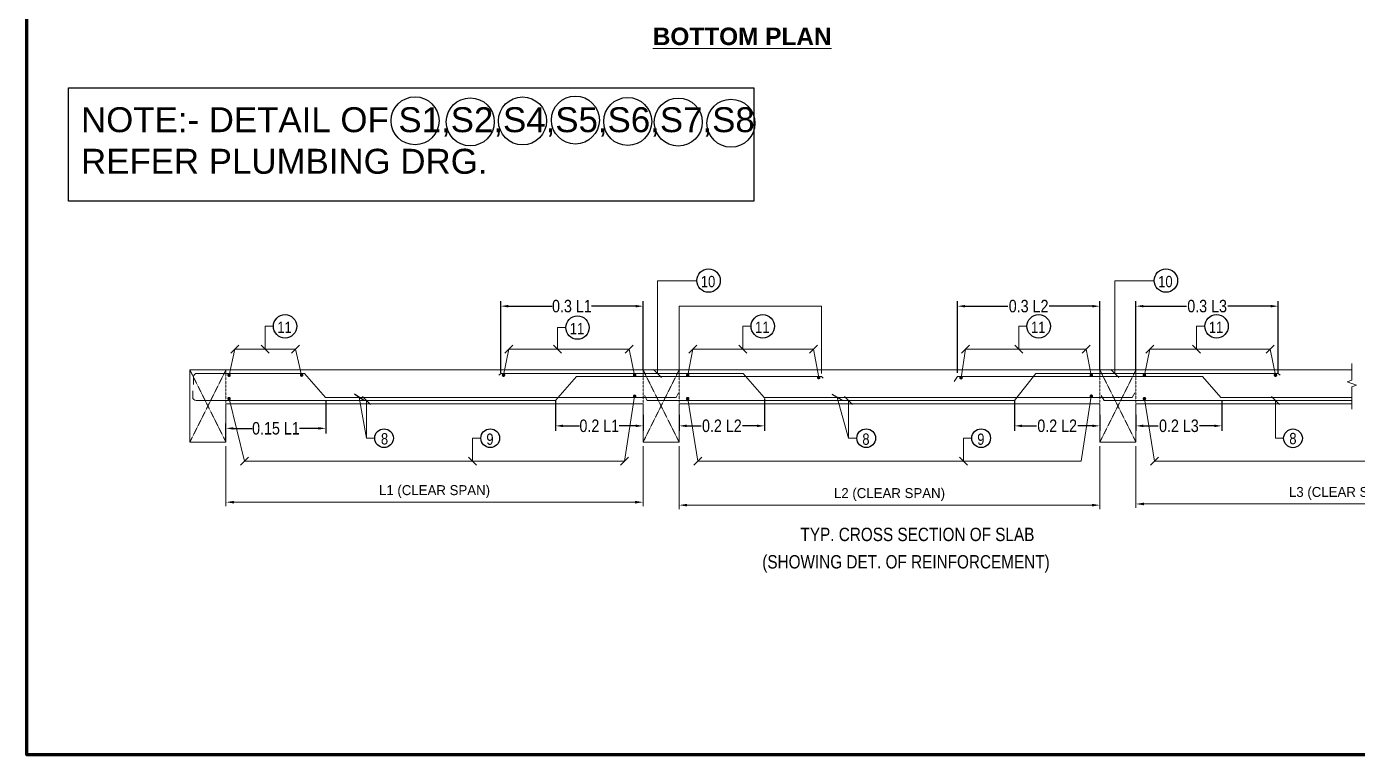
# Model space of a CAD drawing. Header units: inches. Extents: x -82712 to 364260, y -240815 to -94944.
# Drawn here: x -9960 to 16721, y -158444 to -143851 of the extents above; entities that cross this region are included whole.
import ezdxf
from ezdxf.enums import TextEntityAlignment as Align

# ---------------------------------------------------------------- set-up
doc = ezdxf.new("R2010")
doc.units = ezdxf.units.IN
doc.header["$MEASUREMENT"] = 0
doc.linetypes.add('DASHED', pattern=[0.75, 0.5, -0.25])
doc.layers.get('Defpoints').update_dxf_attribs({"color": 8})
doc.layers.add('2MM', color=8, linetype='Continuous', lineweight=20)
doc.layers.add('SECTION -  LINE - STR', color=3, linetype='Continuous', lineweight=20)
doc.layers.add('R.C.C. WALL - TANK', color=32, linetype='Continuous')
doc.layers.add('TITLE', color=7, linetype='Continuous')
doc.styles.add('ARIAL NARROW', font='ARIALN.TTF')
doc.styles.add('ROMANS', font='arial.ttf', dxfattribs={"width": 0.95})
doc.styles.get("Standard").update_dxf_attribs({"font": 'arial.ttf'})
doc.dimstyles.new('DIM 100', dxfattribs={"dimscale": 100, "dimtxt": 2, "dimasz": 1.6, "dimexe": 0.8, "dimexo": 0.8, "dimgap": 0.8, "dimtad": 1, "dimdec": 0, "dimzin": 0, "dimdsep": 46, "dimtxsty": 'ROMANS', "dimblk": 'OBLIQUE', "dimcen": 0, "dimdle": 1, "dimclrd": 110, "dimclre": 110, "dimclrt": 1, "dimadec": 0, "dimazin": 0, "dimtfac": 1, "dimtdec": 0, "dimtofl": 0, "dimtmove": 2, "dimatfit": 3, "dimldrblk": 'OBLIQUE', "dimfxl": 1, "dimtolj": 1, "dimtzin": 0, "dimlwd": 5, "dimlwe": 5, "dimarcsym": 0})
doc.dimstyles.new('GRID DIM', dxfattribs={"dimtxt": 0.35, "dimasz": 0.1, "dimexe": 0.1, "dimexo": 0.1, "dimgap": 0.09, "dimtad": 0, "dimdec": 0, "dimlfac": 1000, "dimzin": 0, "dimdsep": 46, "dimtxsty": 'Standard', "dimblk": 'OBLIQUE', "dimcen": 0.09, "dimclrd": 73, "dimclre": 73, "dimclrt": 1, "dimadec": 0, "dimazin": 0, "dimtfac": 1, "dimtdec": 0, "dimtofl": 0, "dimtmove": 1, "dimatfit": 3, "dimfxl": 1.25, "dimtolj": 1, "dimtzin": 0, "dimlwd": 13, "dimlwe": 13, "dimarcsym": 0})
doc.dimstyles.new('ISO-10', dxfattribs={"dimtxt": 125, "dimasz": 100, "dimexe": 30, "dimexo": 60, "dimgap": 30, "dimtad": 0, "dimdec": 0, "dimzin": 0, "dimdsep": 46, "dimtxsty": 'ARIAL NARROW', "dimcen": 0.09, "dimadec": 0, "dimazin": 0, "dimtfac": 1, "dimtdec": 0, "dimtofl": 0, "dimtmove": 0, "dimatfit": 3, "dimfxl": 1, "dimtolj": 1, "dimtzin": 0, "dimlwe": 13, "dimarcsym": 0})
doc.dimstyles.new('XYZ', dxfattribs={"dimtxt": 0.25, "dimasz": 0.15, "dimexe": 0.09, "dimexo": 0.0625, "dimgap": 0, "dimtad": 0, "dimdec": 0, "dimlfac": 1000, "dimzin": 0, "dimdsep": 46, "dimtxsty": 'Standard', "dimblk": 'OBLIQUE', "dimcen": 0.09, "dimclrd": 256, "dimclre": 256, "dimadec": 0, "dimazin": 0, "dimtfac": 1, "dimtdec": 0, "dimtofl": 0, "dimtmove": 1, "dimatfit": 3, "dimldrblk": 'OBLIQUE', "dimfxl": 1, "dimtolj": 1, "dimtzin": 0, "dimlwd": -1, "dimlwe": -1, "dimarcsym": 0})

# ---------------------------------------------------------------- blocks, each defined once
blk = doc.blocks.new('*D809')
at = {"layer": 'Defpoints', "color": 0, "ltscale": 200, "transparency": 16777216}
for p in [(4835, -151296), (3123, -151629), (4835, -151857)]:
    blk.add_point(p, dxfattribs=at)
at = {"layer": 'SECTION -  LINE - STR', "color": 0, "lineweight": -2, "ltscale": 200, "transparency": 16777216}
for p, q in [((4835, -151306), (4835, -151957)), ((3123, -151639), (3123, -151957)), ((3273, -151857), (3564, -151857)), ((4685, -151857), (4394, -151857))]:
    blk.add_line(p, q, dxfattribs=at)
at = {"layer": 'SECTION -  LINE - STR', "color": 0, "ltscale": 200, "transparency": 16777216}
for points in [[(3273, -151832), (3273, -151882), (3123, -151857)], [(4685, -151832), (4685, -151882), (4835, -151857)]]:
    blk.add_solid(points, dxfattribs=at)
at = {"layer": 'SECTION -  LINE - STR', "color": 0, "ltscale": 200, "transparency": 16777216, "insert": (3979, -151857), "char_height": 250, "attachment_point": 5, "style": 'ARIAL NARROW'}
blk.add_mtext('\\A1;0.2 L2', dxfattribs=at)
blk = doc.blocks.new('*D810')
at = {"layer": 'Defpoints', "color": 0, "ltscale": 200, "transparency": 16777216}
for p in [(644, -151346), (2400, -151629), (644, -151857)]:
    blk.add_point(p, dxfattribs=at)
at = {"layer": 'SECTION -  LINE - STR', "color": 0, "lineweight": -2, "ltscale": 200, "transparency": 16777216}
for p, q in [((644, -151356), (644, -151957)), ((2400, -151639), (2400, -151957)), ((794, -151857), (1126, -151857)), ((2250, -151857), (1918, -151857))]:
    blk.add_line(p, q, dxfattribs=at)
at = {"layer": 'SECTION -  LINE - STR', "color": 0, "ltscale": 200, "transparency": 16777216}
for points in [[(794, -151832), (794, -151882), (644, -151857)], [(2250, -151832), (2250, -151882), (2400, -151857)]]:
    blk.add_solid(points, dxfattribs=at)
at = {"layer": 'SECTION -  LINE - STR', "color": 0, "ltscale": 200, "transparency": 16777216, "insert": (1522, -151857), "char_height": 250, "attachment_point": 5, "style": 'ARIAL NARROW'}
blk.add_mtext('\\A1;0.2 L1', dxfattribs=at)
blk = doc.blocks.new('*D812')
at = {"layer": 'Defpoints', "color": 0, "transparency": 16777216}
for p in [(12280, -152183), (20643, -152183), (12280, -153423)]:
    blk.add_point(p, dxfattribs=at)
at = {"layer": 'SECTION -  LINE - STR', "color": 110, "linetype": 'Continuous', "lineweight": 5, "transparency": 16777216}
for p, q in [((12280, -152263), (12280, -153503)), ((20643, -152263), (20643, -153503)), ((20483, -153423), (12440, -153423))]:
    blk.add_line(p, q, dxfattribs=at)
at = {"layer": 'SECTION -  LINE - STR', "color": 110, "transparency": 16777216}
for points in [[(12440, -153396), (12440, -153449), (12280, -153423)], [(20483, -153396), (20483, -153449), (20643, -153423)]]:
    blk.add_solid(points, dxfattribs=at)
at = {"layer": 'SECTION -  LINE - STR', "color": 1, "transparency": 16777216, "insert": (16462, -153212), "char_height": 200, "attachment_point": 5, "style": 'ROMANS'}
blk.add_mtext('\\A1;L3 (CLEAR SPAN)', dxfattribs=at)
blk = doc.blocks.new('*D813')
at = {"layer": 'Defpoints', "color": 0, "ltscale": 200, "transparency": 16777216}
for p in [(8702, -149457), (11557, -150734), (8702, -150805)]:
    blk.add_point(p, dxfattribs=at)
at = {"layer": 'SECTION -  LINE - STR', "color": 0, "lineweight": -2, "ltscale": 200, "transparency": 16777216}
for p, q in [((8702, -150795), (8702, -149357)), ((11557, -150724), (11557, -149357)), ((8852, -149457), (9714, -149457)), ((11407, -149457), (10544, -149457))]:
    blk.add_line(p, q, dxfattribs=at)
at = {"layer": 'SECTION -  LINE - STR', "color": 0, "ltscale": 200, "transparency": 16777216}
for points in [[(8852, -149432), (8852, -149482), (8702, -149457)], [(11407, -149432), (11407, -149482), (11557, -149457)]]:
    blk.add_solid(points, dxfattribs=at)
at = {"layer": 'SECTION -  LINE - STR', "color": 0, "ltscale": 200, "transparency": 16777216, "insert": (10129, -149457), "char_height": 250, "attachment_point": 5, "style": 'ARIAL NARROW'}
blk.add_mtext('\\A1;0.3 L2', dxfattribs=at)
blk = doc.blocks.new('*D814')
at = {"layer": 'Defpoints', "color": 0, "ltscale": 200, "transparency": 16777216}
for p in [(9845, -151346), (11557, -151629), (9845, -151857)]:
    blk.add_point(p, dxfattribs=at)
at = {"layer": 'SECTION -  LINE - STR', "color": 0, "lineweight": -2, "ltscale": 200, "transparency": 16777216}
for p, q in [((9845, -151356), (9845, -151957)), ((11557, -151639), (11557, -151957)), ((9995, -151857), (10286, -151857)), ((11407, -151857), (11116, -151857))]:
    blk.add_line(p, q, dxfattribs=at)
at = {"layer": 'SECTION -  LINE - STR', "color": 0, "ltscale": 200, "transparency": 16777216}
for points in [[(9995, -151832), (9995, -151882), (9845, -151857)], [(11407, -151832), (11407, -151882), (11557, -151857)]]:
    blk.add_solid(points, dxfattribs=at)
at = {"layer": 'SECTION -  LINE - STR', "color": 0, "ltscale": 200, "transparency": 16777216, "insert": (10701, -151857), "char_height": 250, "attachment_point": 5, "style": 'ARIAL NARROW'}
blk.add_mtext('\\A1;0.2 L2', dxfattribs=at)
blk = doc.blocks.new('*D815')
at = {"layer": 'Defpoints', "color": 0, "ltscale": 200, "transparency": 16777216}
for p in [(14004, -151346), (12280, -151629), (14004, -151857)]:
    blk.add_point(p, dxfattribs=at)
at = {"layer": 'SECTION -  LINE - STR', "color": 0, "lineweight": -2, "ltscale": 200, "transparency": 16777216}
for p, q in [((14004, -151356), (14004, -151957)), ((12280, -151639), (12280, -151957)), ((12430, -151857), (12726, -151857)), ((13854, -151857), (13558, -151857))]:
    blk.add_line(p, q, dxfattribs=at)
at = {"layer": 'SECTION -  LINE - STR', "color": 0, "ltscale": 200, "transparency": 16777216}
for points in [[(12430, -151832), (12430, -151882), (12280, -151857)], [(13854, -151832), (13854, -151882), (14004, -151857)]]:
    blk.add_solid(points, dxfattribs=at)
at = {"layer": 'SECTION -  LINE - STR', "color": 0, "ltscale": 200, "transparency": 16777216, "insert": (13142, -151857), "char_height": 250, "attachment_point": 5, "style": 'ARIAL NARROW'}
blk.add_mtext('\\A1;0.2 L3', dxfattribs=at)
blk = doc.blocks.new('*D803')
at = {"layer": 'Defpoints', "color": 0, "ltscale": 200, "transparency": 16777216}
for p in [(-3962, -151346), (-3962, -151907), (-5963, -152183)]:
    blk.add_point(p, dxfattribs=at)
at = {"layer": 'SECTION -  LINE - STR', "color": 0, "lineweight": -2, "ltscale": 200, "transparency": 16777216}
for p, q in [((-3962, -151356), (-3962, -152007)), ((-5963, -152173), (-5963, -151807)), ((-5813, -151907), (-5438, -151907)), ((-4112, -151907), (-4487, -151907))]:
    blk.add_line(p, q, dxfattribs=at)
at = {"layer": 'SECTION -  LINE - STR', "color": 0, "ltscale": 200, "transparency": 16777216}
for points in [[(-5813, -151882), (-5813, -151932), (-5963, -151907)], [(-4112, -151882), (-4112, -151932), (-3962, -151907)]]:
    blk.add_solid(points, dxfattribs=at)
at = {"layer": 'SECTION -  LINE - STR', "color": 0, "ltscale": 200, "transparency": 16777216, "insert": (-4962, -151907), "char_height": 250, "attachment_point": 5, "style": 'ARIAL NARROW'}
blk.add_mtext('\\A1;0.15 L1', dxfattribs=at)
blk = doc.blocks.new('*D804')
at = {"layer": 'Defpoints', "color": 0, "transparency": 16777216}
for p in [(-5963, -152183), (2400, -152183), (2400, -153387)]:
    blk.add_point(p, dxfattribs=at)
at = {"layer": 'SECTION -  LINE - STR', "color": 110, "linetype": 'Continuous', "lineweight": 5, "transparency": 16777216}
for p, q in [((-5963, -152263), (-5963, -153467)), ((2400, -152263), (2400, -153467)), ((-5803, -153387), (2240, -153387))]:
    blk.add_line(p, q, dxfattribs=at)
at = {"layer": 'SECTION -  LINE - STR', "color": 110, "transparency": 16777216}
for points in [[(-5803, -153361), (-5803, -153414), (-5963, -153387)], [(2240, -153361), (2240, -153414), (2400, -153387)]]:
    blk.add_solid(points, dxfattribs=at)
at = {"layer": 'SECTION -  LINE - STR', "color": 1, "transparency": 16777216, "insert": (-1782, -153176), "char_height": 200, "attachment_point": 5, "style": 'ROMANS'}
blk.add_mtext('\\A1;L1 (CLEAR SPAN)', dxfattribs=at)
blk = doc.blocks.new('*D805')
at = {"layer": 'Defpoints', "color": 0, "ltscale": 200, "transparency": 16777216}
for p in [(-455, -149457), (2400, -150734), (-455, -150805)]:
    blk.add_point(p, dxfattribs=at)
at = {"layer": 'SECTION -  LINE - STR', "color": 0, "lineweight": -2, "ltscale": 200, "transparency": 16777216}
for p, q in [((-455, -150795), (-455, -149357)), ((2400, -150724), (2400, -149357)), ((-305, -149457), (576, -149457)), ((2250, -149457), (1368, -149457))]:
    blk.add_line(p, q, dxfattribs=at)
at = {"layer": 'SECTION -  LINE - STR', "color": 0, "ltscale": 200, "transparency": 16777216}
for points in [[(-305, -149432), (-305, -149482), (-455, -149457)], [(2250, -149432), (2250, -149482), (2400, -149457)]]:
    blk.add_solid(points, dxfattribs=at)
at = {"layer": 'SECTION -  LINE - STR', "color": 0, "ltscale": 200, "transparency": 16777216, "insert": (972, -149457), "char_height": 250, "attachment_point": 5, "style": 'ARIAL NARROW'}
blk.add_mtext('\\A1;0.3 L1', dxfattribs=at)
blk = doc.blocks.new('_Oblique')
at = {"layer": '2MM', "color": 0, "lineweight": -2}
blk.add_line((-0.5, -0.5), (0.5, 0.5), dxfattribs=at)
blk = doc.blocks.new('*D806')
at = {"layer": 'Defpoints', "color": 0, "transparency": 16777216}
for p in [(5978, -149455), (3123, -150734), (5978, -150805)]:
    blk.add_point(p, dxfattribs=at)
at = {"layer": 'SECTION -  LINE - STR', "color": 73, "linetype": 'Continuous', "lineweight": 13, "transparency": 16777216}
for p, q in [((3123, -150734), (3123, -149455)), ((3123, -149455), (4550, -149455)), ((5978, -149455), (4551, -149455)), ((5978, -150805), (5978, -149455))]:
    blk.add_line(p, q, dxfattribs=at)
at = {"layer": 'SECTION -  LINE - STR', "color": 73, "lineweight": 13, "transparency": 16777216, "xscale": 0.1, "yscale": 0.1, "zscale": 0.1, "rotation": 180}
blk.add_blockref('_Oblique', (3123, -149455), dxfattribs=at)
at = {"layer": 'SECTION -  LINE - STR', "color": 73, "lineweight": 13, "transparency": 16777216, "xscale": 0.1, "yscale": 0.1, "zscale": 0.1}
blk.add_blockref('_Oblique', (5978, -149455), dxfattribs=at)
at = {"layer": 'SECTION -  LINE - STR', "color": 1, "transparency": 16777216, "insert": (4551, -149455), "char_height": 0.35, "attachment_point": 5}
blk.add_mtext('\\A1;0.3 L2', dxfattribs=at)
blk = doc.blocks.new('*D807')
at = {"layer": 'Defpoints', "color": 0, "ltscale": 200, "transparency": 16777216}
for p in [(15135, -149457), (12280, -150734), (15135, -150805)]:
    blk.add_point(p, dxfattribs=at)
at = {"layer": 'SECTION -  LINE - STR', "color": 0, "lineweight": -2, "ltscale": 200, "transparency": 16777216}
for p, q in [((12280, -150724), (12280, -149357)), ((15135, -150795), (15135, -149357)), ((12430, -149457), (13292, -149457)), ((14985, -149457), (14123, -149457))]:
    blk.add_line(p, q, dxfattribs=at)
at = {"layer": 'SECTION -  LINE - STR', "color": 0, "ltscale": 200, "transparency": 16777216}
for points in [[(12430, -149432), (12430, -149482), (12280, -149457)], [(14985, -149432), (14985, -149482), (15135, -149457)]]:
    blk.add_solid(points, dxfattribs=at)
at = {"layer": 'SECTION -  LINE - STR', "color": 0, "ltscale": 200, "transparency": 16777216, "insert": (13708, -149457), "char_height": 250, "attachment_point": 5, "style": 'ARIAL NARROW'}
blk.add_mtext('\\A1;0.3 L3', dxfattribs=at)
blk = doc.blocks.new('*D808')
at = {"layer": 'Defpoints', "color": 0, "transparency": 16777216}
for p in [(3123, -152183), (11557, -152183), (3123, -153447)]:
    blk.add_point(p, dxfattribs=at)
at = {"layer": 'SECTION -  LINE - STR', "color": 110, "linetype": 'Continuous', "lineweight": 5, "transparency": 16777216}
for p, q in [((3123, -152263), (3123, -153527)), ((11557, -152263), (11557, -153527)), ((11397, -153447), (3283, -153447))]:
    blk.add_line(p, q, dxfattribs=at)
at = {"layer": 'SECTION -  LINE - STR', "color": 110, "transparency": 16777216}
for points in [[(3283, -153420), (3283, -153473), (3123, -153447)], [(11397, -153420), (11397, -153473), (11557, -153447)]]:
    blk.add_solid(points, dxfattribs=at)
at = {"layer": 'SECTION -  LINE - STR', "color": 1, "transparency": 16777216, "insert": (7340, -153235), "char_height": 200, "attachment_point": 5, "style": 'ROMANS'}
blk.add_mtext('\\A1;L2 (CLEAR SPAN)', dxfattribs=at)

msp = doc.modelspace()

# ---------------------------------------------------------------- linework, layer by layer
at = {"color": 3}
msp.add_lwpolyline([(-9122.2743, -145081.5384), (4621.8961, -145081.5384), (4621.8961, -147353.1468), (-9122.2743, -147353.1468)], close=True, dxfattribs=at)
at = {"layer": 'R.C.C. WALL - TANK'}
for centre in [(-2172.9447, -145739.5965), (-1065.5252, -145761.7187), (-18.0145, -145742.1392), (1041.3831, -145724.4652), (2090.6555, -145753.3629), (3105.2715, -145765.3878), (4162.0155, -145787.6086)]:
    msp.add_circle(centre, 481.0947, dxfattribs=at)
at = {"layer": 'SECTION -  LINE - STR'}
for p, q in [((-5901.2712, -150841.3584), (-5787.499, -150320.4514)), ((-4447.0618, -150839.375), (-4569.7807, -150320.4514)), ((-397.9533, -150839.375), (-293.3962, -150320.4514)), ((2228.0966, -150839.375), (2123.5395, -150320.4514)), ((3294.8642, -150839.375), (3399.4213, -150320.4514)), ((5920.9141, -150888.8114), (5816.3571, -150320.4514)), ((8775.0584, -150892.0467), (8863.674, -150320.4514)), ((11385.1669, -150839.375), (11280.6098, -150320.4514)), ((12451.9345, -150839.375), (12556.4916, -150320.4514)), ((15077.9844, -150839.375), (14973.4273, -150320.4514)), ((-6686.5017, -152182.622), (-6686.5017, -150734.3003)), ((-6686.5017, -150734.3003), (2761.4804, -150734.3003)), ((2761.4804, -150734.3003), (16608.4826, -150734.3003)), ((-6611.5414, -151026.1675), (-6611.5414, -150871.9305)), ((-6544.5579, -150804.947), (-4388.1942, -150804.947)), ((-3970.2425, -151286.1832), (-4388.1942, -150804.947)), ((-493.898, -150843.4176), (-455.4274, -150804.947)), ((-455.4274, -150804.947), (4408.7859, -150804.947)), ((643.6713, -151346.3357), (1064.5993, -150865.0994)), ((1064.5993, -150865.0994), (5978.3883, -150865.0994)), ((4826.7376, -151286.1832), (4408.7859, -150804.947)), ((5978.3883, -150865.0994), (6008.6435, -150900.6763)), ((8701.6428, -150865.0994), (8634.0675, -150965.3762)), ((13618.0982, -150865.0994), (8701.6428, -150865.0994)), ((9844.5673, -151346.3357), (10271.2452, -150804.947)), ((15135.4585, -150804.947), (10271.2452, -150804.947)), ((13983.8078, -151286.1832), (13618.0982, -150865.0994)), ((15173.9291, -150843.4176), (15135.4585, -150804.947)), ((16515.3146, -150975.7815), (16608.4826, -150941.8711)), ((16701.6507, -151043.6023), (16515.3146, -150975.7815)), ((-6630.4797, -151279.3521), (-6630.4797, -151153.0448)), ((2229.254, -151262.9874), (2027.8532, -152564.4281)), ((2426.7728, -151247.679), (2481.4666, -151346.3357)), ((3110.6329, -151197.5741), (3061.5093, -151286.1832)), ((11386.3243, -151261.3154), (11184.9235, -152564.4281)), ((11586.6959, -151247.679), (11641.3897, -151346.3357)), ((12256.1111, -151197.5741), (12206.9875, -151286.1832)), ((16608.4826, -151077.5127), (16701.6507, -151043.6023)), ((-6563.4962, -151346.3357), (643.6713, -151346.3357)), ((-5963.3846, -151416.9823), (-5963.3846, -152182.622)), ((-5963.3846, -151416.9823), (2399.9219, -151416.9823)), ((-5901.2712, -151310.8127), (-5591.3159, -152564.4281)), ((-3970.2425, -151286.1832), (3061.5093, -151286.1832)), ((2399.9219, -152182.622), (2399.9219, -151416.9823)), ((2481.4666, -151346.3357), (9844.5673, -151346.3357)), ((11556.9921, -151416.9823), (3123.039, -151416.9823)), ((3123.039, -151416.9823), (3123.039, -152182.622)), ((3293.7068, -151311.9077), (3495.1076, -152564.4281)), ((4826.7376, -151286.1832), (12206.9875, -151286.1832)), ((11556.9921, -151416.9823), (11556.9921, -152182.622)), ((11641.3897, -151346.3357), (16608.4826, -151346.3357)), ((12280.1092, -152182.622), (12280.1092, -151416.9823)), ((16608.4826, -151416.9823), (12280.1092, -151416.9823)), ((12450.7771, -151311.9077), (12652.1779, -152564.4281)), ((16608.4826, -151286.1832), (13983.8078, -151286.1832)), ((-5963.3846, -152182.622), (-6686.5017, -152182.622)), ((3123.039, -152182.622), (2399.9219, -152182.622)), ((11556.9921, -152182.622), (12280.1092, -152182.622))]:
    msp.add_line(p, q, dxfattribs=at)
at = {"layer": 'SECTION -  LINE - STR', "linetype": 'DASHED'}
for p, q in [((-5963.3846, -150734.3003), (-6686.5017, -152182.622)), ((-6686.5017, -150734.3003), (-5963.3846, -152182.622)), ((-5963.3846, -151416.9823), (-5963.3846, -150734.3003)), ((2399.9219, -150734.3003), (3123.039, -152182.622)), ((3123.039, -150734.3003), (2399.9219, -152182.622)), ((2399.9219, -151416.9823), (2399.9219, -150734.3003)), ((3123.039, -151416.9823), (3123.039, -150734.3003)), ((11556.9921, -150734.3003), (12280.1092, -152182.622)), ((12280.1092, -150734.3003), (11556.9921, -152182.622)), ((11556.9921, -151416.9823), (11556.9921, -150734.3003)), ((12280.1092, -151416.9823), (12280.1092, -150734.3003))]:
    msp.add_line(p, q, dxfattribs=at)
at = {"layer": 'SECTION -  LINE - STR', "linetype": 'Continuous'}
for points in [[(16608.4826, -150941.8711), (16608.4826, -150604.8292)], [(16608.4826, -151523.3313), (16608.4826, -151077.5127)]]:
    msp.add_lwpolyline(points, dxfattribs=at)
at = {"layer": 'SECTION -  LINE - STR', "const_width": 35.3233}
for points in [[(-5918.9329, -150841.3584, 1), (-5883.6095, -150841.3584, 1)], [(-4464.7235, -150839.375, 1), (-4429.4001, -150839.375, 1)], [(-415.615, -150839.375, 1), (-380.2916, -150839.375, 1)], [(2211.5923, -150839.375, 1), (2246.9157, -150839.375, 1)], [(3311.3685, -150839.375, -1), (3276.0452, -150839.375, -1)], [(5938.5758, -150888.8114, -1), (5903.2525, -150888.8114, -1)], [(8757.3967, -150892.0467, 1), (8792.72, -150892.0467, 1)], [(11368.6626, -150839.375, 1), (11403.9859, -150839.375, 1)], [(12468.4388, -150839.375, -1), (12433.1154, -150839.375, -1)], [(15095.6461, -150839.375, -1), (15060.3227, -150839.375, -1)], [(-5918.9329, -151310.8127, -1), (-5883.6095, -151310.8127, -1)], [(2211.5923, -151262.9874, -1), (2246.9157, -151262.9874, -1)], [(3311.3685, -151311.9077, 1), (3276.0452, -151311.9077, 1)], [(11368.6626, -151261.3154, -1), (11403.9859, -151261.3154, -1)], [(12468.4388, -151311.9077, 1), (12433.1154, -151311.9077, 1)]]:
    msp.add_lwpolyline(points, format="xyb", close=True, dxfattribs=at)
at = {"layer": 'SECTION -  LINE - STR', "lineweight": -3}
for centre, radius in [((3712.0897, -148943.9824), 234.6826), ((12881.5944, -148943.9824), 234.6826), ((-4778.8664, -149860.5165), 234.6826), ((1084.6704, -149886.8281), 234.6826), ((4798.9242, -149860.5165), 234.6826), ((10330.8807, -149860.5165), 234.6826), ((13896.9654, -149860.5165), 234.6826), ((-2794.2479, -152104.4932), 187.7461), ((-664.9382, -152104.4932), 187.7461), ((6873.2252, -152104.4932), 187.7461), ((9176.8563, -152104.4932), 187.7461), ((15429.3239, -152106.6483), 187.7461)]:
    msp.add_circle(centre, radius, dxfattribs=at)
at = {"layer": 'SECTION -  LINE - STR'}
for centre, start, end in [((-6544.5579, -150871.9305), 90, 180), ((-6563.4962, -151279.3521), 180, 270)]:
    msp.add_arc(centre, 66.9835, start, end, dxfattribs=at)
at = {"layer": 'TITLE', "color": 125, "lineweight": 100}
msp.add_lwpolyline([(-9960.2533, -113199.2064), (-9960.2533, -158444.083), (54098.5702, -158444.083), (54098.5702, -113199.2064)], close=True, dxfattribs=at)
msp.add_lwpolyline([(-9960.2533, -113199.2064), (-9960.2533, -158444.083), (54098.5702, -158444.083), (54098.5702, -113199.2064)], close=True, dxfattribs=at)

# ---------------------------------------------------------------- texts
at = {"layer": 'R.C.C. WALL - TANK', "insert": (-8869.3779, -145467.9901), "char_height": 500, "width": 15259.397437, "attachment_point": 1}
msp.add_mtext('NOTE:- DETAIL OF S1,S2,S4,S5,S6,S7,S8 REFER PLUMBING DRG.', dxfattribs=at)
at = {"layer": 'SECTION -  LINE - STR', "style": 'ARIAL NARROW'}
for s, height, p in [('10', 226.06938, (3702.4622, -148962.7546)), ('10', 226.06938, (12871.9668, -148962.7546)), ('11', 226.06938, (-4788.4939, -149879.2887)), ('11', 226.06938, (1075.0429, -149905.6002)), ('11', 226.06938, (4789.2966, -149879.2887)), ('11', 226.06938, (10321.2531, -149879.2887)), ('11', 226.06938, (13887.3379, -149879.2887)), ('8', 226.0694, (-2784.0176, -152116.3329)), ('9', 226.0694, (-670.3191, -152123.2654)), ('8', 226.0694, (6867.8443, -152123.2654)), ('9', 226.0694, (9171.4754, -152123.2654)), ('8', 226.0694, (15428.1476, -152111.4179)), ('TYP. CROSS SECTION OF SLAB', 267.934076, (7900.0042, -154033.1268))]:
    msp.add_text(s, height=height, dxfattribs=at).set_placement(p, align=Align.MIDDLE)
msp.add_text('(SHOWING DET. OF REINFORCEMENT)', height=267.934076, dxfattribs=at).set_placement((4788.9138, -154716.6843))
at = {"layer": 'SECTION -  LINE - STR', "insert": (2593.3691, -143871.2912), "char_height": 350, "attachment_point": 1}
msp.add_mtext_dynamic_manual_height_columns('{\\fArial|b1|i0|c0|p34;\\LBOTTOM PLAN}', width=4473.40321, gutter_width=2327.2892, heights=[0], dxfattribs=at)

# ---------------------------------------------------------------- dimensions: what is measured, and where the dimension line sits
at = {"layer": 'SECTION -  LINE - STR', "ltscale": 200}
dim = msp.add_linear_dim(base=(-455.4274, -149457.3277), p1=(2399.9219, -150734.3003), p2=(-455.4274, -150804.947), angle=180, text='0.3 L1', dimstyle='ISO-10', override={"dimtxt": 250, "dimasz": 150, "dimexe": 100, "dimexo": 10, "dimdle": 100, "dimtmove": 2, "dimlwe": 65534}, dxfattribs=at)
dim.commit()
dim.dimension.update_dxf_attribs({"geometry": '*D805', "text_midpoint": (972.2472, -149457.3277), "dimtype": 160})
for base, p1, p2, text, picture, middle in [((8701.6428, -149457.3277), (11556.9921, -150734.3003), (8701.6428, -150804.947), '0.3 L2', '*D813', (10129.3175, -149457.3277)), ((643.6713, -151857.4216), (2399.9219, -151628.9224), (643.6713, -151346.3357), '0.2 L1', '*D810', (1521.7966, -151857.4216)), ((9844.5673, -151857.4216), (11556.9921, -151628.9224), (9844.5673, -151346.3357), '0.2 L2', '*D814', (10700.7797, -151857.4216))]:
    dim = msp.add_linear_dim(base=base, p1=p1, p2=p2, angle=180, text=text, dimstyle='ISO-10', override={"dimtxt": 250, "dimasz": 150, "dimexe": 100, "dimexo": 10, "dimdle": 100, "dimtmove": 2, "dimlwe": 65534}, dxfattribs=at)
    dim.commit()
    dim.dimension.update_dxf_attribs({"geometry": picture, "text_midpoint": middle})
for base, p1, p2, text, picture, middle in [((15135.4585, -149457.3277), (12280.1092, -150734.3003), (15135.4585, -150804.947), '0.3 L3', '*D807', (13707.7839, -149457.3277)), ((-3961.5163, -151906.8742), (-5963.3846, -152182.622), (-3961.5163, -151346.3357), '0.15 L1', '*D803', (-4962.4504, -151906.8742)), ((4835.4638, -151857.4216), (3123.039, -151628.9224), (4835.4638, -151296.2308), '0.2 L2', '*D809', (3979.2514, -151857.4216)), ((14003.8882, -151857.4216), (12280.1092, -151628.9224), (14003.8882, -151346.3357), '0.2 L3', '*D815', (13141.9987, -151857.4216))]:
    dim = msp.add_linear_dim(base=base, p1=p1, p2=p2, text=text, dimstyle='ISO-10', override={"dimtxt": 250, "dimasz": 150, "dimexe": 100, "dimexo": 10, "dimdle": 100, "dimtmove": 2, "dimlwe": 65534}, dxfattribs=at)
    dim.commit()
    dim.dimension.update_dxf_attribs({"geometry": picture, "text_midpoint": middle})
at = {"layer": 'SECTION -  LINE - STR'}
for base, p1, p2, text, dimstyle, picture, middle in [((5978.3883, -149454.8848), (3123.039, -150734.3003), (5978.3883, -150804.947), '0.3 L2', 'GRID DIM', '*D806', (4550.7136, -149454.8848)), ((2399.9219, -153387.3599), (-5963.3846, -152182.622), (2399.9219, -152182.622), 'L1 (CLEAR SPAN)', 'DIM 100', '*D804', (-1781.7314, -153176.2548))]:
    dim = msp.add_linear_dim(base=base, p1=p1, p2=p2, text=text, dimstyle=dimstyle, dxfattribs=at)
    dim.commit()
    dim.dimension.update_dxf_attribs({"geometry": picture, "text_midpoint": middle})
for base, p1, p2, text, picture, middle in [((3123.039, -153446.5002), (11556.9921, -152182.622), (3123.039, -152182.622), 'L2 (CLEAR SPAN)', '*D808', (7340.0156, -153235.3951)), ((12280.1092, -153422.6164), (20643.4157, -152182.622), (12280.1092, -152182.622), 'L3 (CLEAR SPAN)', '*D812', (16461.7625, -153211.5113))]:
    dim = msp.add_linear_dim(base=base, p1=p1, p2=p2, angle=180, text=text, dimstyle='DIM 100', dxfattribs=at)
    dim.commit()
    dim.dimension.update_dxf_attribs({"geometry": picture, "text_midpoint": middle})

# ---------------------------------------------------------------- leaders
for points, dimstyle in [([(2689.0852, -150804.947), (2689.0852, -148948.4088), (3477.4488, -148948.4088)], 'DIM 100'), ([(11858.5899, -150804.947), (11858.5899, -148948.4088), (12646.9535, -148948.4088)], 'DIM 100'), ([(-5178.6399, -150320.4514), (-5178.6399, -149860.5165), (-5013.549, -149860.5165)], 'DIM 100'), ([(684.897, -150320.4514), (684.897, -149886.8281), (849.9878, -149886.8281)], 'DIM 100'), ([(4399.1507, -150320.4514), (4399.1507, -149860.5165), (4564.2416, -149860.5165)], 'DIM 100'), ([(9931.1072, -150320.4514), (9931.1072, -149860.5165), (10096.1981, -149860.5165)], 'DIM 100'), ([(13497.1919, -150320.4514), (13497.1919, -149860.5165), (13662.2828, -149860.5165)], 'DIM 100'), ([(-4569.7807, -150320.4514), (-5787.499, -150320.4514)], 'DIM 100'), ([(-5787.499, -150320.4514), (-4569.7807, -150320.4514)], 'DIM 100'), ([(2123.5395, -150320.4514), (-293.3962, -150320.4514)], 'DIM 100'), ([(-293.3962, -150320.4514), (2123.5395, -150320.4514)], 'DIM 100'), ([(5816.3571, -150320.4514), (3399.4213, -150320.4514)], 'DIM 100'), ([(3399.4213, -150320.4514), (5816.3571, -150320.4514)], 'DIM 100'), ([(11280.6098, -150320.4514), (8863.674, -150320.4514)], 'DIM 100'), ([(8863.674, -150320.4514), (11280.6098, -150320.4514)], 'DIM 100'), ([(14973.4273, -150320.4514), (12556.4916, -150320.4514)], 'DIM 100'), ([(12556.4916, -150320.4514), (14973.4273, -150320.4514)], 'DIM 100'), ([(-3290.5011, -151286.1832), (-3147.0848, -152104.4932), (-2981.994, -152104.4932)], 'DIM 100'), ([(-3147.0848, -151346.3357), (-3147.0848, -152104.4932), (-2981.994, -152104.4932)], 'DIM 100'), ([(6290.5899, -151286.1832), (6520.3883, -152104.4932), (6685.4791, -152104.4932)], 'DIM 100'), ([(6520.3883, -151346.3357), (6520.3883, -152104.4932), (6685.4791, -152104.4932)], 'DIM 100'), ([(15076.5365, -151346.3357), (15076.5365, -152104.4932), (15241.6273, -152104.4932)], 'DIM 100'), ([(-1017.7751, -152564.4281), (-1017.7751, -152104.4932), (-852.6843, -152104.4932)], 'DIM 100'), ([(8824.0193, -152564.4281), (8824.0193, -152104.4932), (8989.1102, -152104.4932)], 'DIM 100'), ([(-5591.3159, -152564.4281), (2027.8532, -152564.4281)], 'DIM 100'), ([(2027.8532, -152564.4281), (-5591.3159, -152564.4281)], 'DIM 100'), ([(3495.1076, -152564.4281), (11184.9235, -152564.4281)], 'DIM 100'), ([(11184.9235, -152564.4281), (3495.1076, -152564.4281)], 'XYZ'), ([(12652.1779, -152564.4281), (20271.347, -152564.4281)], 'DIM 100'), ([(20271.347, -152564.4281), (12652.1779, -152564.4281)], 'XYZ')]:
    msp.add_leader(points, dimstyle=dimstyle, dxfattribs=at)

doc.saveas('drawing.dxf')
